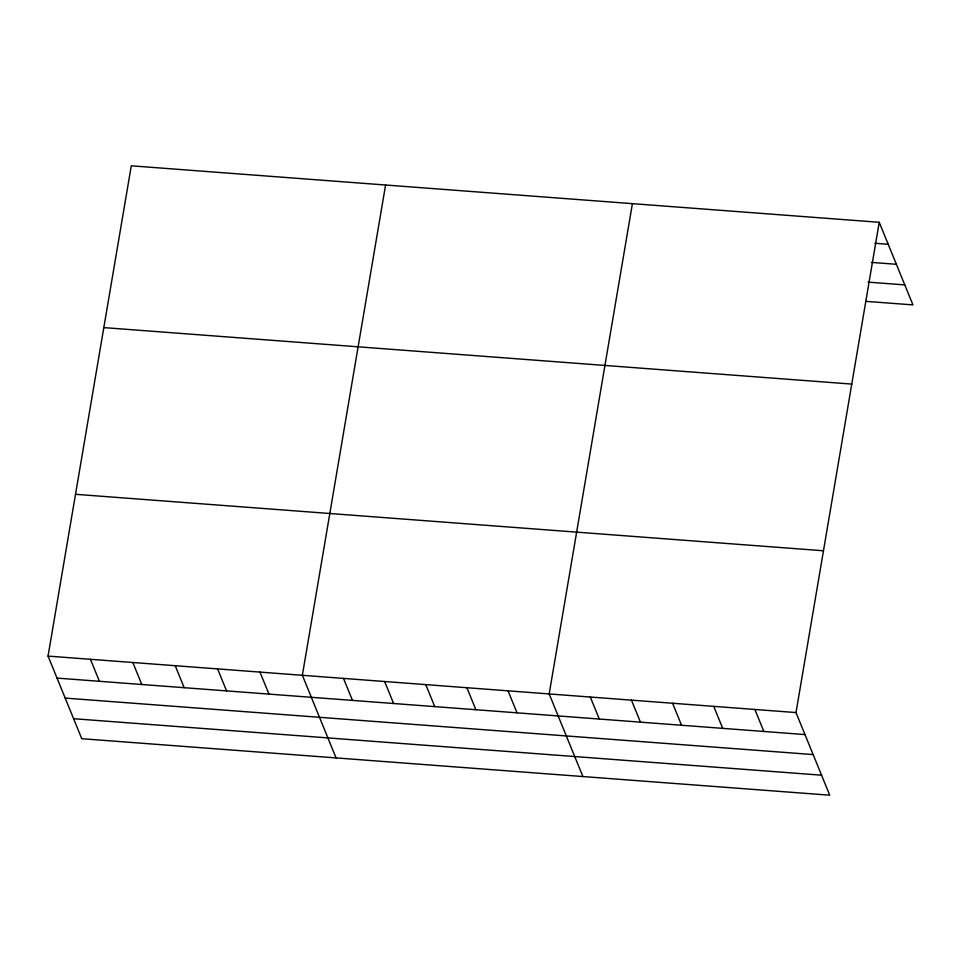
<?xml version="1.0" encoding="UTF-8"?>
<svg xmlns="http://www.w3.org/2000/svg" width="961" height="961" viewBox="0 0 961 961"><rect width="100%" height="100%" fill="white"/><g stroke="black" fill="none" stroke-linecap="round" stroke-linejoin="round"><path stroke-width="1.44" d="M879.231 222.291L796.008 712.569L829.715 795.191L81.769 738.709L48.05 656.099L131.285 165.809L879.231 222.291L912.95 304.901L865.933 301.358M385.589 185.017L302.355 675.295L336.074 757.917M632.41 203.648L549.175 693.938L582.895 776.548M874.99 243.289L888.216 244.286M871.399 262.401L896.373 264.287M868.059 282.126L904.782 284.9M103.812 327.605L851.77 384.088M75.511 494.302L823.469 550.773M48.05 656.099L796.008 712.569M57.023 678.094L804.982 734.576M65.192 698.094L813.15 754.577M73.601 718.708L821.559 775.191M754.865 709.47L763.851 731.465M713.735 706.359L722.708 728.354M672.592 703.248L681.565 725.255M631.461 700.149L640.434 722.143M590.318 697.037L599.292 719.044M508.045 690.827L517.018 712.822M466.902 687.728L475.887 709.723M425.771 684.616L434.744 706.611M384.628 681.505L393.602 703.512M343.497 678.406L352.471 700.401M259.975 672.099L268.948 694.094M217.582 668.892L226.568 690.899M175.202 665.697L184.176 687.692M132.822 662.501L141.796 684.496M90.43 659.294L99.415 681.289"/></g></svg>
